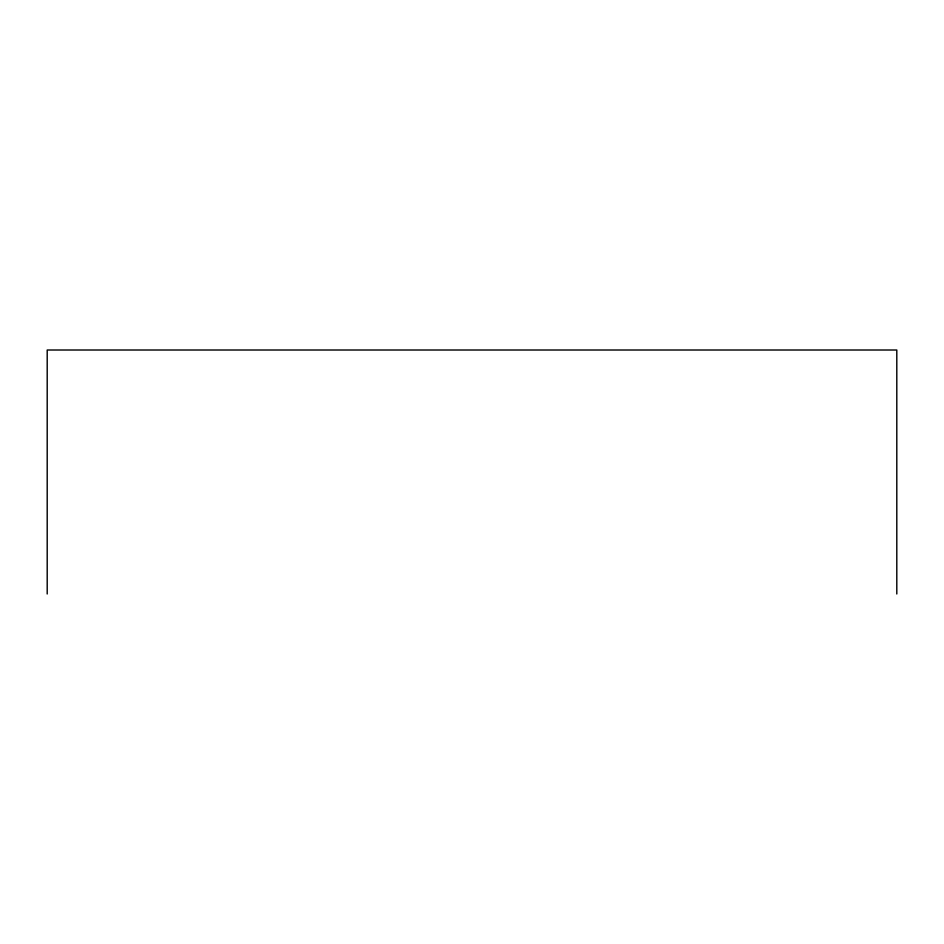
<?xml version="1.0" encoding="UTF-8"?>
<svg xmlns="http://www.w3.org/2000/svg" width="944" height="944" viewBox="0 0 944 944"><rect width="100%" height="100%" fill="white"/><g stroke="black" fill="none" stroke-linecap="round" stroke-linejoin="round"><path stroke-width="1.42" d="M896.8 593.988L896.8 350.012L47.2 350.012L47.2 593.988"/></g></svg>
